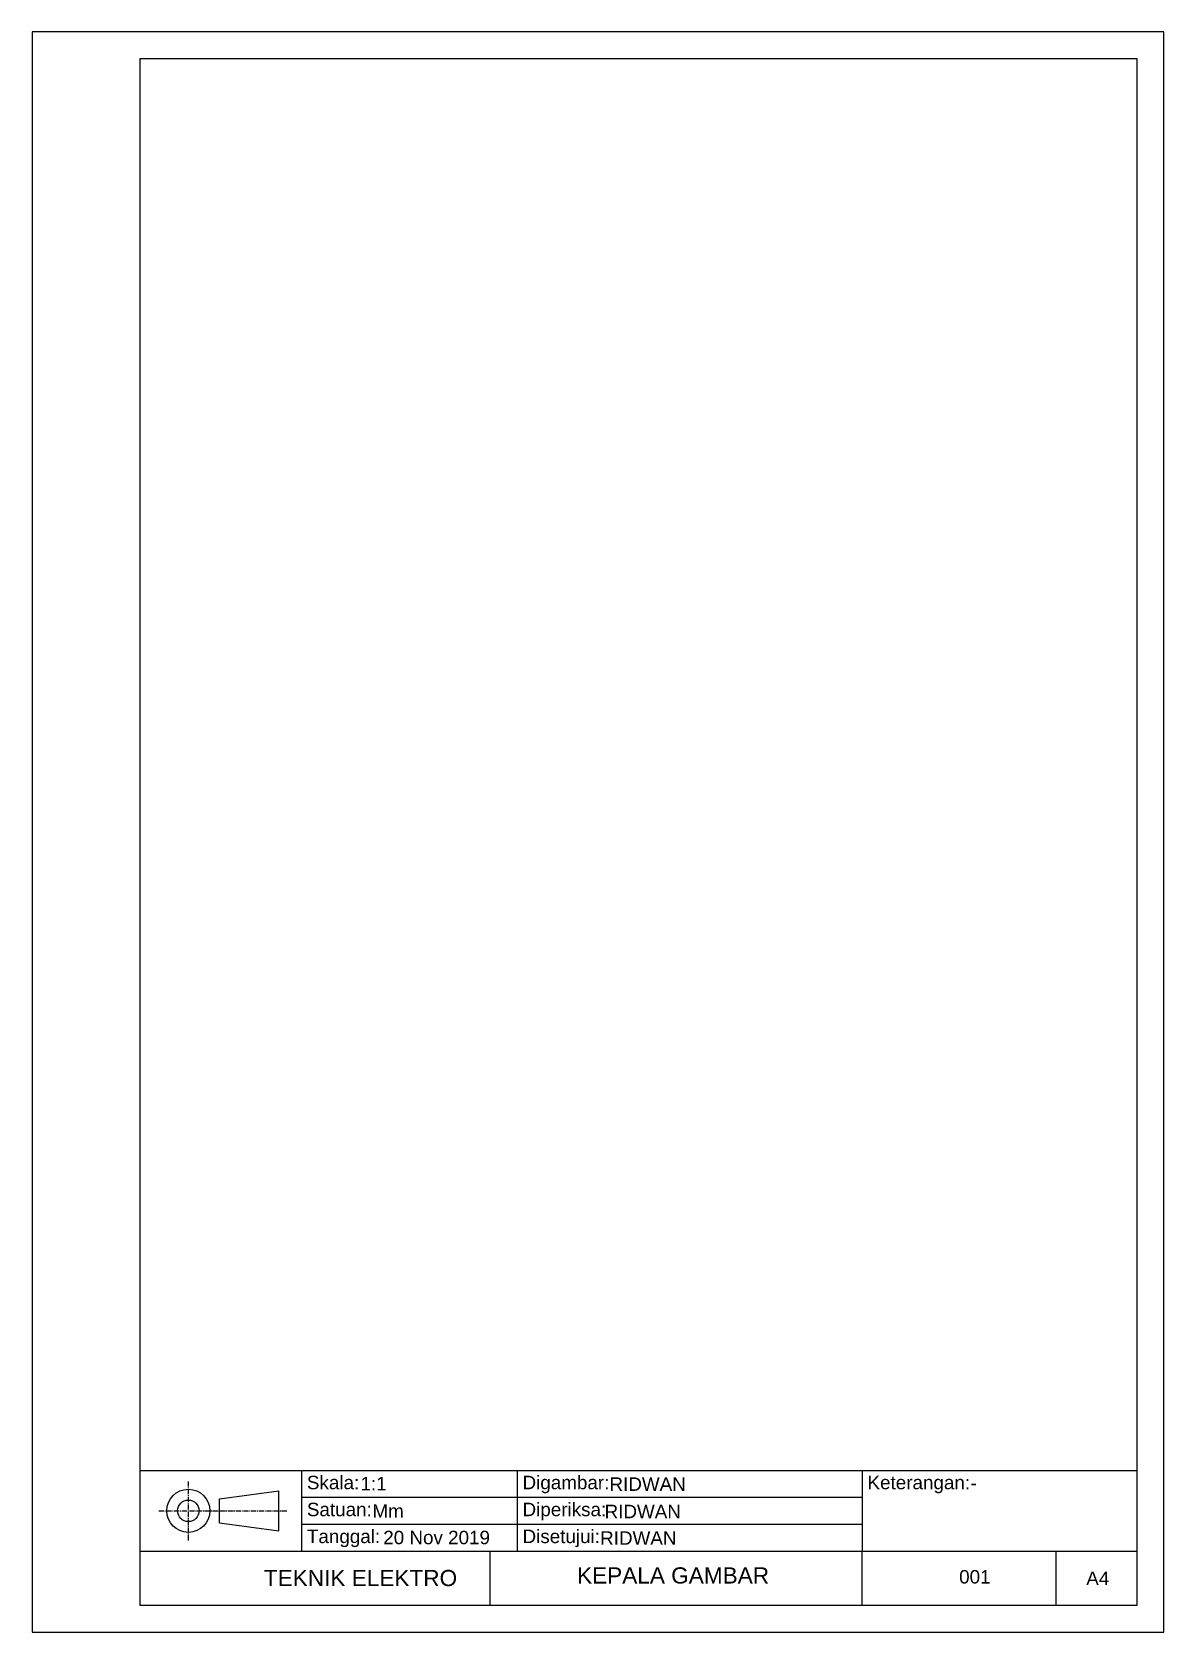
# Paper-space layout 'A4 PORTRAIT' of a CAD drawing. Header units: millimetres. Extents: x 0 to 210, y 0 to 297.
import ezdxf

# ---------------------------------------------------------------- set-up
doc = ezdxf.new("R2010")
doc.units = ezdxf.units.MM
doc.header["$LTSCALE"] = 0.05
doc.linetypes.add('CENTER2', pattern=[28.575, 19.05, -3.175, 3.175, -3.175])
doc.styles.get("Standard").update_dxf_attribs({"font": 'arial.ttf'})

# ---------------------------------------------------------------- blocks, each defined once
blk = doc.blocks.new('ETIKET A4 PORTRAIT')
for p, q in [((210, 297), (0, 297)), ((0, 297), (0, 0)), ((210, 0), (210, 297)), ((205, 292), (20, 292)), ((20, 292), (20, 5)), ((205, 5), (205, 292)), ((20, 30), (205, 30)), ((50, 30), (50, 15)), ((90, 30), (90, 15)), ((154, 30), (154, 15)), ((34.8, 24.75), (45.8, 26.22)), ((34.8, 20.25), (34.8, 24.75)), ((45.8, 18.78), (45.8, 26.22)), ((50, 25), (154, 25)), ((34.8, 20.25), (45.8, 18.78)), ((50, 20), (154, 20)), ((20, 15), (205, 15)), ((85, 5), (85, 15)), ((154, 5), (154, 15)), ((190, 5), (190, 15)), ((20, 5), (205, 5)), ((0, 0), (210, 0))]:
    blk.add_line(p, q)
at = {"linetype": 'CENTER2'}
for p, q in [((29, 17), (29, 28)), ((23.5, 22.5), (47.3, 22.5))]:
    blk.add_line(p, q, dxfattribs=at)
for radius in [4, 2]:
    blk.add_circle((29, 22.5), radius)
at = {"char_height": 2.5, "attachment_point": 1}
for s, insert in [('Skala:', (51, 29)), ('Digambar:', (91, 29)), ('Keterangan:', (155, 29)), ('Satuan:', (51, 24)), ('Diperiksa:', (91, 24)), ('Tanggal:', (51, 19)), ('Disetujui:', (91, 19))]:
    blk.add_mtext_dynamic_manual_height_columns(s, width=8.6147, gutter_width=12.5, heights=[0], dxfattribs=dict(at, insert=insert))
for tag, p, height in [('SKALA', (60.94, 26.29), 2.5), ('DIGAMBAR', (107.13, 26.2), 2.5), ('KETERANGAN', (174.11, 26.43), 2.5), ('SATUAN', (63.15, 21.2), 2.5), ('DIPERIKSA', (106.22, 21.12), 2.5), ('TANGGAL', (65.16, 16.29), 2.5), ('DISETUJUI', (105.4, 16.19), 2.5), ('JUDUL_GAMBAR', (101.11, 9), 3), ('JURUSAN', (43.01, 8.52), 3), ('NO.', (172, 9), 2.5), ('UKURAN', (195.58, 8.71), 2.5)]:
    blk.add_attdef(tag, p, '', height=height)

psp = doc.layouts.new('A4 PORTRAIT')

# ---------------------------------------------------------------- block references
psp.add_blockref('ETIKET A4 PORTRAIT', (0, 0)).add_auto_attribs({'JURUSAN': 'TEKNIK ELEKTRO', 'JUDUL_GAMBAR': 'KEPALA GAMBAR', 'UKURAN': 'A4', 'NO.': '001', 'KETERANGAN': '-', 'DISETUJUI': 'RIDWAN', 'DIPERIKSA': 'RIDWAN', 'DIGAMBAR': 'RIDWAN', 'TANGGAL': '20 Nov 2019', 'SATUAN': 'Mm', 'SKALA': '1:1'})

doc.saveas('drawing.dxf')
